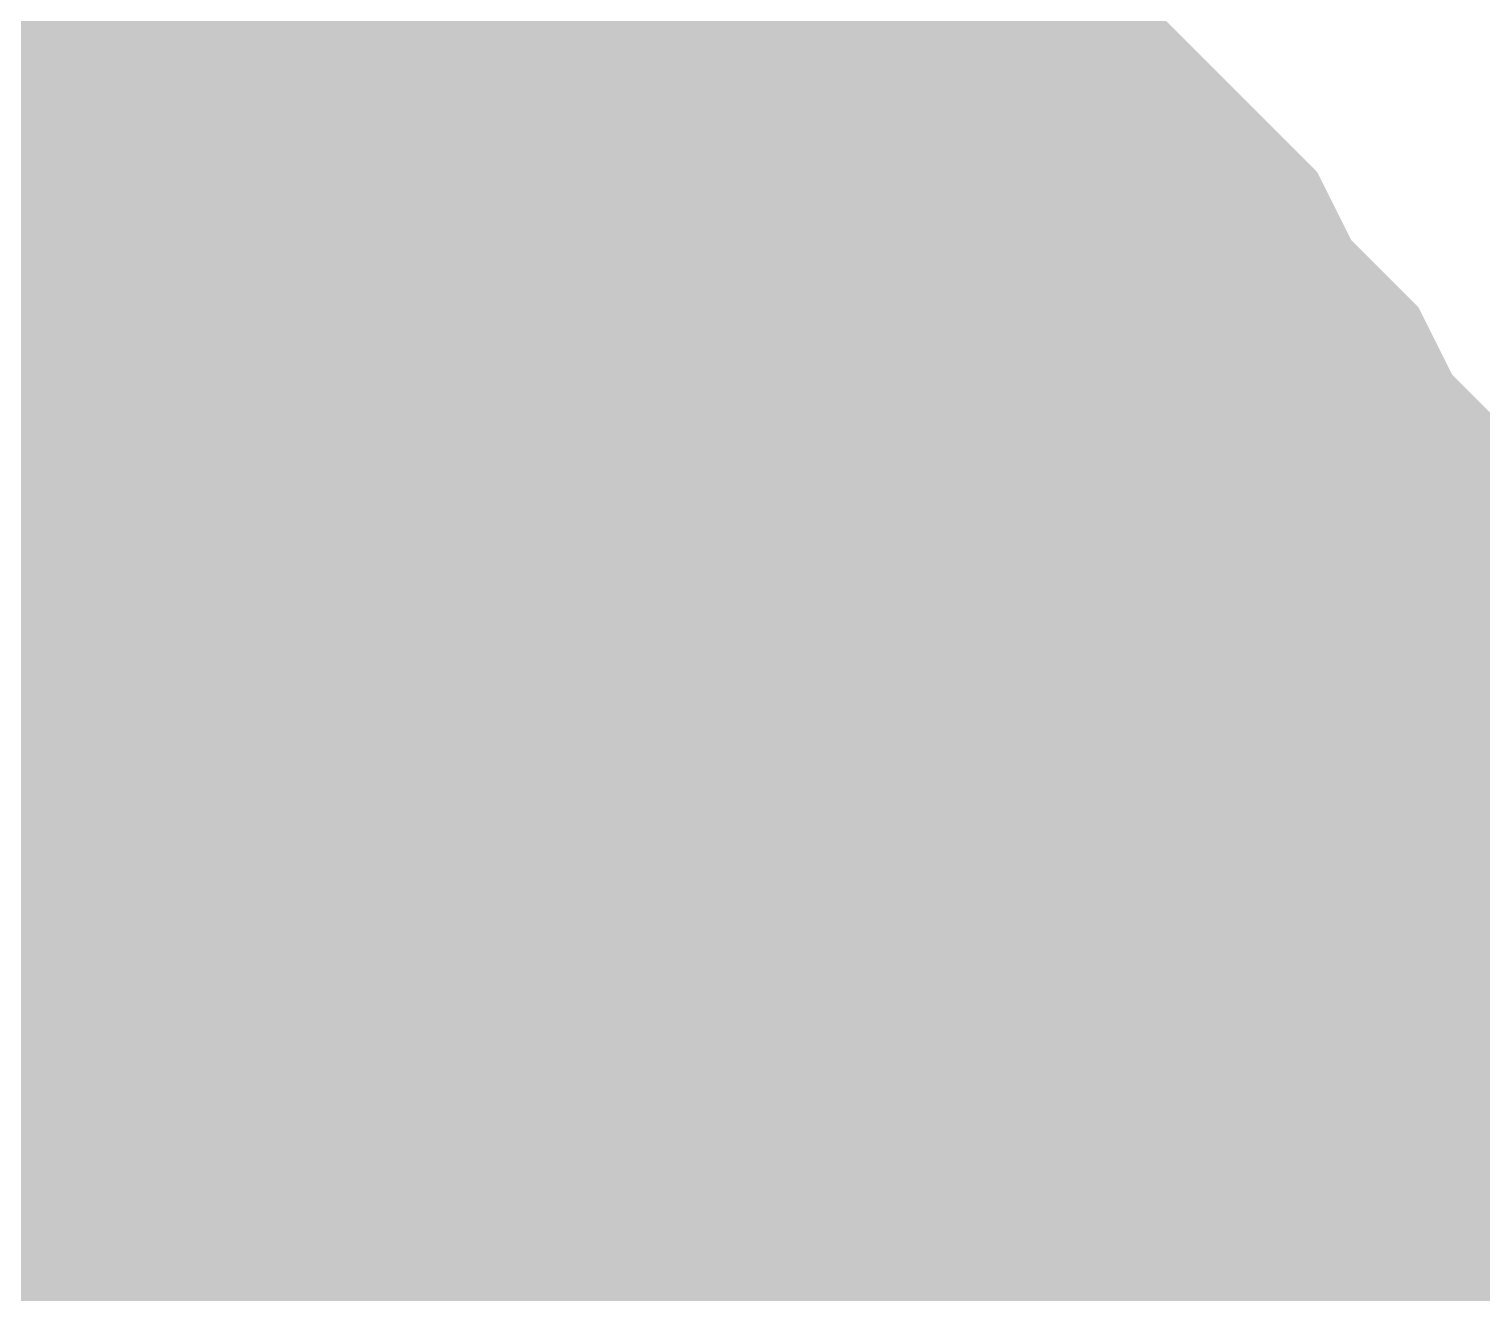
# Model space of a CAD drawing. Header units: inches. Extents: x 0 to 841, y 0 to 594.
# Drawn here: x 534.861 to 535.829, y 129.83 to 130.672 of the extents above; entities that cross this region are included whole.
import ezdxf

# ---------------------------------------------------------------- set-up
doc = ezdxf.new("R2010")
doc.units = ezdxf.units.IN
doc.layers.add('Sheet', color=255, linetype='Continuous')

msp = doc.modelspace()

# ---------------------------------------------------------------- linework, layer by layer
at = {"layer": 'Sheet'}
for points in [[(535.01236, 129.99365, 0.7493, 0.7493, 0), (535.01236, 134.97958, 0.7493, 0.7493, 0)], [(534.6755, 130.68988, 0.29972, 0.29972, 0), (534.72041, 130.68988, 0.29972, 0.29972, 0), (534.74287, 130.71234, 0.29972, 0.29972, 0), (534.78779, 130.71234, 0.29972, 0.29972, 0), (534.81024, 130.7348, 0.29972, 0.29972, 0), (534.85516, 130.7348, 0.29972, 0.29972, 0), (534.90007, 130.75726, 0.29972, 0.29972, 0), (534.92253, 130.75726, 0.29972, 0.29972, 0), (534.96745, 130.75726, 0.29972, 0.29972, 0), (535.01236, 130.75726, 0.29972, 0.29972, 0)], [(534.6755, 130.68988, 0.29972, 0.29972, 0), (534.72041, 130.68988, 0.29972, 0.29972, 0), (534.74287, 130.71234, 0.29972, 0.29972, 0), (534.78779, 130.71234, 0.29972, 0.29972, 0), (534.81024, 130.7348, 0.29972, 0.29972, 0), (534.85516, 130.7348, 0.29972, 0.29972, 0), (534.90007, 130.75726, 0.29972, 0.29972, 0), (534.92253, 130.75726, 0.29972, 0.29972, 0), (534.96745, 130.75726, 0.29972, 0.29972, 0), (535.01236, 130.75726, 0.29972, 0.29972, 0)], [(534.6755, 130.68988, 0.29972, 0.29972, 0), (534.72041, 130.68988, 0.29972, 0.29972, 0), (534.74287, 130.71234, 0.29972, 0.29972, 0), (534.78779, 130.71234, 0.29972, 0.29972, 0), (534.81024, 130.7348, 0.29972, 0.29972, 0), (534.85516, 130.7348, 0.29972, 0.29972, 0), (534.90007, 130.75726, 0.29972, 0.29972, 0), (534.92253, 130.75726, 0.29972, 0.29972, 0), (534.96745, 130.75726, 0.29972, 0.29972, 0), (535.01236, 130.75726, 0.29972, 0.29972, 0)], [(535.01236, 130.75726, 0.29972, 0.29972, 0), (535.01236, 130.75726, 0.29972, 0.29972, 0)], [(535.01236, 130.75726, 0.29972, 0.29972, 0), (535.05728, 130.75726, 0.29972, 0.29972, 0), (535.07974, 130.75726, 0.29972, 0.29972, 0), (535.12465, 130.75726, 0.29972, 0.29972, 0), (535.16957, 130.7348, 0.29972, 0.29972, 0), (535.19203, 130.7348, 0.29972, 0.29972, 0), (535.23694, 130.71234, 0.29972, 0.29972, 0), (535.2594, 130.71234, 0.29972, 0.29972, 0), (535.30431, 130.68988, 0.29972, 0.29972, 0), (535.32677, 130.68988, 0.29972, 0.29972, 0), (535.37169, 130.66742, 0.29972, 0.29972, 0), (535.39415, 130.64496, 0.29972, 0.29972, 0), (535.43906, 130.6225, 0.29972, 0.29972, 0), (535.46152, 130.60005, 0.29972, 0.29972, 0), (535.48398, 130.57759, 0.29972, 0.29972, 0), (535.52889, 130.55513, 0.29972, 0.29972, 0), (535.55135, 130.53267, 0.29972, 0.29972, 0), (535.57381, 130.51021, 0.29972, 0.29972, 0), (535.59627, 130.48775, 0.29972, 0.29972, 0), (535.61872, 130.44283, 0.29972, 0.29972, 0), (535.64118, 130.42037, 0.29972, 0.29972, 0), (535.66364, 130.39791, 0.29972, 0.29972, 0), (535.6861, 130.35299, 0.29972, 0.29972, 0), (535.70856, 130.33054, 0.29972, 0.29972, 0), (535.70856, 130.28562, 0.29972, 0.29972, 0), (535.73101, 130.26316, 0.29972, 0.29972, 0), (535.73101, 130.21824, 0.29972, 0.29972, 0), (535.75347, 130.19578, 0.29972, 0.29972, 0), (535.75347, 130.15086, 0.29972, 0.29972, 0), (535.77593, 130.10594, 0.29972, 0.29972, 0), (535.77593, 130.08348, 0.29972, 0.29972, 0), (535.77593, 130.03857, 0.29972, 0.29972, 0), (535.77593, 129.99365, 0.29972, 0.29972, 0)], [(535.01236, 130.75726, 0.29972, 0.29972, 0), (535.01236, 130.75726, 0.29972, 0.29972, 0)], [(535.01236, 130.75726, 0.29972, 0.29972, 0), (535.05728, 130.75726, 0.29972, 0.29972, 0), (535.07974, 130.75726, 0.29972, 0.29972, 0), (535.12465, 130.75726, 0.29972, 0.29972, 0), (535.16957, 130.7348, 0.29972, 0.29972, 0), (535.19203, 130.7348, 0.29972, 0.29972, 0), (535.23694, 130.71234, 0.29972, 0.29972, 0), (535.2594, 130.71234, 0.29972, 0.29972, 0), (535.30431, 130.68988, 0.29972, 0.29972, 0), (535.32677, 130.68988, 0.29972, 0.29972, 0), (535.37169, 130.66742, 0.29972, 0.29972, 0), (535.39415, 130.64496, 0.29972, 0.29972, 0), (535.43906, 130.6225, 0.29972, 0.29972, 0), (535.46152, 130.60005, 0.29972, 0.29972, 0), (535.48398, 130.57759, 0.29972, 0.29972, 0), (535.52889, 130.55513, 0.29972, 0.29972, 0), (535.55135, 130.53267, 0.29972, 0.29972, 0), (535.57381, 130.51021, 0.29972, 0.29972, 0), (535.59627, 130.48775, 0.29972, 0.29972, 0), (535.61872, 130.44283, 0.29972, 0.29972, 0), (535.64118, 130.42037, 0.29972, 0.29972, 0), (535.66364, 130.39791, 0.29972, 0.29972, 0), (535.6861, 130.35299, 0.29972, 0.29972, 0), (535.70856, 130.33054, 0.29972, 0.29972, 0), (535.70856, 130.28562, 0.29972, 0.29972, 0), (535.73101, 130.26316, 0.29972, 0.29972, 0), (535.73101, 130.21824, 0.29972, 0.29972, 0), (535.75347, 130.19578, 0.29972, 0.29972, 0), (535.75347, 130.15086, 0.29972, 0.29972, 0), (535.77593, 130.10594, 0.29972, 0.29972, 0), (535.77593, 130.08348, 0.29972, 0.29972, 0), (535.77593, 130.03857, 0.29972, 0.29972, 0), (535.77593, 129.99365, 0.29972, 0.29972, 0)], [(535.01236, 130.75726, 0.29972, 0.29972, 0), (535.01236, 130.75726, 0.29972, 0.29972, 0)], [(535.01236, 130.75726, 0.29972, 0.29972, 0), (535.05728, 130.75726, 0.29972, 0.29972, 0), (535.07974, 130.75726, 0.29972, 0.29972, 0), (535.12465, 130.75726, 0.29972, 0.29972, 0), (535.16957, 130.7348, 0.29972, 0.29972, 0), (535.19203, 130.7348, 0.29972, 0.29972, 0), (535.23694, 130.71234, 0.29972, 0.29972, 0), (535.2594, 130.71234, 0.29972, 0.29972, 0), (535.30431, 130.68988, 0.29972, 0.29972, 0), (535.32677, 130.68988, 0.29972, 0.29972, 0), (535.37169, 130.66742, 0.29972, 0.29972, 0), (535.39415, 130.64496, 0.29972, 0.29972, 0), (535.43906, 130.6225, 0.29972, 0.29972, 0), (535.46152, 130.60005, 0.29972, 0.29972, 0), (535.48398, 130.57759, 0.29972, 0.29972, 0), (535.52889, 130.55513, 0.29972, 0.29972, 0), (535.55135, 130.53267, 0.29972, 0.29972, 0), (535.57381, 130.51021, 0.29972, 0.29972, 0), (535.59627, 130.48775, 0.29972, 0.29972, 0), (535.61872, 130.44283, 0.29972, 0.29972, 0), (535.64118, 130.42037, 0.29972, 0.29972, 0), (535.66364, 130.39791, 0.29972, 0.29972, 0), (535.6861, 130.35299, 0.29972, 0.29972, 0), (535.70856, 130.33054, 0.29972, 0.29972, 0), (535.70856, 130.28562, 0.29972, 0.29972, 0), (535.73101, 130.26316, 0.29972, 0.29972, 0), (535.73101, 130.21824, 0.29972, 0.29972, 0), (535.75347, 130.19578, 0.29972, 0.29972, 0), (535.75347, 130.15086, 0.29972, 0.29972, 0), (535.77593, 130.10594, 0.29972, 0.29972, 0), (535.77593, 130.08348, 0.29972, 0.29972, 0), (535.77593, 130.03857, 0.29972, 0.29972, 0), (535.77593, 129.99365, 0.29972, 0.29972, 0)], [(535.19203, 130.7348, 0.09906, 0.09906, 0), (535.23694, 130.71234, 0.09906, 0.09906, 0), (535.2594, 130.71234, 0.09906, 0.09906, 0), (535.30431, 130.68988, 0.09906, 0.09906, 0), (535.32677, 130.68988, 0.09906, 0.09906, 0), (535.37169, 130.66742, 0.09906, 0.09906, 0), (535.39415, 130.64496, 0.09906, 0.09906, 0), (535.43906, 130.6225, 0.09906, 0.09906, 0), (535.46152, 130.60005, 0.09906, 0.09906, 0), (535.48398, 130.57759, 0.09906, 0.09906, 0), (535.52889, 130.55513, 0.09906, 0.09906, 0), (535.55135, 130.53267, 0.09906, 0.09906, 0), (535.57381, 130.51021, 0.09906, 0.09906, 0), (535.59627, 130.48775, 0.09906, 0.09906, 0), (535.61872, 130.44283, 0.09906, 0.09906, 0), (535.64118, 130.42037, 0.09906, 0.09906, 0), (535.66364, 130.39791, 0.09906, 0.09906, 0), (535.6861, 130.35299, 0.09906, 0.09906, 0), (535.70856, 130.33054, 0.09906, 0.09906, 0), (535.70856, 130.28562, 0.09906, 0.09906, 0), (535.73101, 130.26316, 0.09906, 0.09906, 0), (535.73101, 130.21824, 0.09906, 0.09906, 0), (535.75347, 130.19578, 0.09906, 0.09906, 0), (535.75347, 130.15086, 0.09906, 0.09906, 0), (535.77593, 130.10594, 0.09906, 0.09906, 0), (535.77593, 130.08348, 0.09906, 0.09906, 0), (535.77593, 130.03857, 0.09906, 0.09906, 0), (535.77593, 129.99365, 0.09906, 0.09906, 0)], [(535.19203, 130.7348, 0.09906, 0.09906, 0), (535.23694, 130.71234, 0.09906, 0.09906, 0), (535.2594, 130.71234, 0.09906, 0.09906, 0), (535.30431, 130.68988, 0.09906, 0.09906, 0), (535.32677, 130.68988, 0.09906, 0.09906, 0), (535.37169, 130.66742, 0.09906, 0.09906, 0), (535.39415, 130.64496, 0.09906, 0.09906, 0), (535.43906, 130.6225, 0.09906, 0.09906, 0), (535.46152, 130.60005, 0.09906, 0.09906, 0), (535.48398, 130.57759, 0.09906, 0.09906, 0), (535.52889, 130.55513, 0.09906, 0.09906, 0), (535.55135, 130.53267, 0.09906, 0.09906, 0), (535.57381, 130.51021, 0.09906, 0.09906, 0), (535.59627, 130.48775, 0.09906, 0.09906, 0), (535.61872, 130.44283, 0.09906, 0.09906, 0), (535.64118, 130.42037, 0.09906, 0.09906, 0), (535.66364, 130.39791, 0.09906, 0.09906, 0), (535.6861, 130.35299, 0.09906, 0.09906, 0), (535.70856, 130.33054, 0.09906, 0.09906, 0), (535.70856, 130.28562, 0.09906, 0.09906, 0), (535.73101, 130.26316, 0.09906, 0.09906, 0), (535.73101, 130.21824, 0.09906, 0.09906, 0), (535.75347, 130.19578, 0.09906, 0.09906, 0), (535.75347, 130.15086, 0.09906, 0.09906, 0), (535.77593, 130.10594, 0.09906, 0.09906, 0), (535.77593, 130.08348, 0.09906, 0.09906, 0), (535.77593, 130.03857, 0.09906, 0.09906, 0), (535.77593, 129.99365, 0.09906, 0.09906, 0)], [(535.19203, 130.7348, 0.09906, 0.09906, 0), (535.23694, 130.71234, 0.09906, 0.09906, 0), (535.2594, 130.71234, 0.09906, 0.09906, 0), (535.30431, 130.68988, 0.09906, 0.09906, 0), (535.32677, 130.68988, 0.09906, 0.09906, 0), (535.37169, 130.66742, 0.09906, 0.09906, 0), (535.39415, 130.64496, 0.09906, 0.09906, 0), (535.43906, 130.6225, 0.09906, 0.09906, 0), (535.46152, 130.60005, 0.09906, 0.09906, 0), (535.48398, 130.57759, 0.09906, 0.09906, 0), (535.52889, 130.55513, 0.09906, 0.09906, 0), (535.55135, 130.53267, 0.09906, 0.09906, 0), (535.57381, 130.51021, 0.09906, 0.09906, 0), (535.59627, 130.48775, 0.09906, 0.09906, 0), (535.61872, 130.44283, 0.09906, 0.09906, 0), (535.64118, 130.42037, 0.09906, 0.09906, 0), (535.66364, 130.39791, 0.09906, 0.09906, 0), (535.6861, 130.35299, 0.09906, 0.09906, 0), (535.70856, 130.33054, 0.09906, 0.09906, 0), (535.70856, 130.28562, 0.09906, 0.09906, 0), (535.73101, 130.26316, 0.09906, 0.09906, 0), (535.73101, 130.21824, 0.09906, 0.09906, 0), (535.75347, 130.19578, 0.09906, 0.09906, 0), (535.75347, 130.15086, 0.09906, 0.09906, 0), (535.77593, 130.10594, 0.09906, 0.09906, 0), (535.77593, 130.08348, 0.09906, 0.09906, 0), (535.77593, 130.03857, 0.09906, 0.09906, 0), (535.77593, 129.99365, 0.09906, 0.09906, 0)], [(534.69795, 130.39791, 0.29972, 0.29972, 0), (534.72041, 130.39791, 0.29972, 0.29972, 0), (534.74287, 130.42037, 0.29972, 0.29972, 0), (534.76533, 130.42037, 0.29972, 0.29972, 0), (534.78779, 130.44283, 0.29972, 0.29972, 0), (534.81024, 130.44283, 0.29972, 0.29972, 0), (534.8327, 130.46529, 0.29972, 0.29972, 0), (534.85516, 130.46529, 0.29972, 0.29972, 0), (534.87762, 130.46529, 0.29972, 0.29972, 0), (534.90007, 130.48775, 0.29972, 0.29972, 0), (534.92253, 130.48775, 0.29972, 0.29972, 0), (534.96745, 130.48775, 0.29972, 0.29972, 0), (534.98991, 130.48775, 0.29972, 0.29972, 0), (535.01236, 130.48775, 0.29972, 0.29972, 0)], [(534.69795, 130.39791, 0.29972, 0.29972, 0), (534.72041, 130.39791, 0.29972, 0.29972, 0), (534.74287, 130.42037, 0.29972, 0.29972, 0), (534.76533, 130.42037, 0.29972, 0.29972, 0), (534.78779, 130.44283, 0.29972, 0.29972, 0), (534.81024, 130.44283, 0.29972, 0.29972, 0), (534.8327, 130.46529, 0.29972, 0.29972, 0), (534.85516, 130.46529, 0.29972, 0.29972, 0), (534.87762, 130.46529, 0.29972, 0.29972, 0), (534.90007, 130.48775, 0.29972, 0.29972, 0), (534.92253, 130.48775, 0.29972, 0.29972, 0), (534.96745, 130.48775, 0.29972, 0.29972, 0), (534.98991, 130.48775, 0.29972, 0.29972, 0), (535.01236, 130.48775, 0.29972, 0.29972, 0)], [(534.69795, 130.39791, 0.29972, 0.29972, 0), (534.72041, 130.39791, 0.29972, 0.29972, 0), (534.74287, 130.42037, 0.29972, 0.29972, 0), (534.76533, 130.42037, 0.29972, 0.29972, 0), (534.78779, 130.44283, 0.29972, 0.29972, 0), (534.81024, 130.44283, 0.29972, 0.29972, 0), (534.8327, 130.46529, 0.29972, 0.29972, 0), (534.85516, 130.46529, 0.29972, 0.29972, 0), (534.87762, 130.46529, 0.29972, 0.29972, 0), (534.90007, 130.48775, 0.29972, 0.29972, 0), (534.92253, 130.48775, 0.29972, 0.29972, 0), (534.96745, 130.48775, 0.29972, 0.29972, 0), (534.98991, 130.48775, 0.29972, 0.29972, 0), (535.01236, 130.48775, 0.29972, 0.29972, 0)], [(535.01236, 130.48775, 0.29972, 0.29972, 0), (535.01236, 130.48775, 0.29972, 0.29972, 0)], [(535.01236, 130.48775, 0.29972, 0.29972, 0), (535.03482, 130.48775, 0.29972, 0.29972, 0), (535.05728, 130.48775, 0.29972, 0.29972, 0), (535.07974, 130.48775, 0.29972, 0.29972, 0), (535.10219, 130.48775, 0.29972, 0.29972, 0), (535.12465, 130.46529, 0.29972, 0.29972, 0), (535.14711, 130.46529, 0.29972, 0.29972, 0), (535.19203, 130.46529, 0.29972, 0.29972, 0), (535.21448, 130.44283, 0.29972, 0.29972, 0), (535.21448, 130.44283, 0.29972, 0.29972, 0), (535.23694, 130.42037, 0.29972, 0.29972, 0), (535.2594, 130.42037, 0.29972, 0.29972, 0), (535.28186, 130.39791, 0.29972, 0.29972, 0), (535.30431, 130.39791, 0.29972, 0.29972, 0), (535.32677, 130.37545, 0.29972, 0.29972, 0), (535.34923, 130.35299, 0.29972, 0.29972, 0), (535.34923, 130.35299, 0.29972, 0.29972, 0), (535.37169, 130.33054, 0.29972, 0.29972, 0), (535.39415, 130.30808, 0.29972, 0.29972, 0), (535.4166, 130.28562, 0.29972, 0.29972, 0), (535.4166, 130.26316, 0.29972, 0.29972, 0), (535.43906, 130.2407, 0.29972, 0.29972, 0), (535.43906, 130.21824, 0.29972, 0.29972, 0), (535.46152, 130.19578, 0.29972, 0.29972, 0), (535.46152, 130.17332, 0.29972, 0.29972, 0), (535.48398, 130.17332, 0.29972, 0.29972, 0), (535.48398, 130.1284, 0.29972, 0.29972, 0), (535.48398, 130.10594, 0.29972, 0.29972, 0), (535.50644, 130.08348, 0.29972, 0.29972, 0), (535.50644, 130.06103, 0.29972, 0.29972, 0), (535.50644, 130.03857, 0.29972, 0.29972, 0), (535.50644, 130.01611, 0.29972, 0.29972, 0), (535.50644, 129.99365, 0.29972, 0.29972, 0)], [(535.01236, 130.48775, 0.29972, 0.29972, 0), (535.01236, 130.48775, 0.29972, 0.29972, 0)], [(535.01236, 130.48775, 0.29972, 0.29972, 0), (535.03482, 130.48775, 0.29972, 0.29972, 0), (535.05728, 130.48775, 0.29972, 0.29972, 0), (535.07974, 130.48775, 0.29972, 0.29972, 0), (535.10219, 130.48775, 0.29972, 0.29972, 0), (535.12465, 130.46529, 0.29972, 0.29972, 0), (535.14711, 130.46529, 0.29972, 0.29972, 0), (535.19203, 130.46529, 0.29972, 0.29972, 0), (535.21448, 130.44283, 0.29972, 0.29972, 0), (535.21448, 130.44283, 0.29972, 0.29972, 0), (535.23694, 130.42037, 0.29972, 0.29972, 0), (535.2594, 130.42037, 0.29972, 0.29972, 0), (535.28186, 130.39791, 0.29972, 0.29972, 0), (535.30431, 130.39791, 0.29972, 0.29972, 0), (535.32677, 130.37545, 0.29972, 0.29972, 0), (535.34923, 130.35299, 0.29972, 0.29972, 0), (535.34923, 130.35299, 0.29972, 0.29972, 0), (535.37169, 130.33054, 0.29972, 0.29972, 0), (535.39415, 130.30808, 0.29972, 0.29972, 0), (535.4166, 130.28562, 0.29972, 0.29972, 0), (535.4166, 130.26316, 0.29972, 0.29972, 0), (535.43906, 130.2407, 0.29972, 0.29972, 0), (535.43906, 130.21824, 0.29972, 0.29972, 0), (535.46152, 130.19578, 0.29972, 0.29972, 0), (535.46152, 130.17332, 0.29972, 0.29972, 0), (535.48398, 130.17332, 0.29972, 0.29972, 0), (535.48398, 130.1284, 0.29972, 0.29972, 0), (535.48398, 130.10594, 0.29972, 0.29972, 0), (535.50644, 130.08348, 0.29972, 0.29972, 0), (535.50644, 130.06103, 0.29972, 0.29972, 0), (535.50644, 130.03857, 0.29972, 0.29972, 0), (535.50644, 130.01611, 0.29972, 0.29972, 0), (535.50644, 129.99365, 0.29972, 0.29972, 0)], [(535.01236, 130.48775, 0.29972, 0.29972, 0), (535.01236, 130.48775, 0.29972, 0.29972, 0)], [(535.01236, 130.48775, 0.29972, 0.29972, 0), (535.03482, 130.48775, 0.29972, 0.29972, 0), (535.05728, 130.48775, 0.29972, 0.29972, 0), (535.07974, 130.48775, 0.29972, 0.29972, 0), (535.10219, 130.48775, 0.29972, 0.29972, 0), (535.12465, 130.46529, 0.29972, 0.29972, 0), (535.14711, 130.46529, 0.29972, 0.29972, 0), (535.19203, 130.46529, 0.29972, 0.29972, 0), (535.21448, 130.44283, 0.29972, 0.29972, 0), (535.21448, 130.44283, 0.29972, 0.29972, 0), (535.23694, 130.42037, 0.29972, 0.29972, 0), (535.2594, 130.42037, 0.29972, 0.29972, 0), (535.28186, 130.39791, 0.29972, 0.29972, 0), (535.30431, 130.39791, 0.29972, 0.29972, 0), (535.32677, 130.37545, 0.29972, 0.29972, 0), (535.34923, 130.35299, 0.29972, 0.29972, 0), (535.34923, 130.35299, 0.29972, 0.29972, 0), (535.37169, 130.33054, 0.29972, 0.29972, 0), (535.39415, 130.30808, 0.29972, 0.29972, 0), (535.4166, 130.28562, 0.29972, 0.29972, 0), (535.4166, 130.26316, 0.29972, 0.29972, 0), (535.43906, 130.2407, 0.29972, 0.29972, 0), (535.43906, 130.21824, 0.29972, 0.29972, 0), (535.46152, 130.19578, 0.29972, 0.29972, 0), (535.46152, 130.17332, 0.29972, 0.29972, 0), (535.48398, 130.17332, 0.29972, 0.29972, 0), (535.48398, 130.1284, 0.29972, 0.29972, 0), (535.48398, 130.10594, 0.29972, 0.29972, 0), (535.50644, 130.08348, 0.29972, 0.29972, 0), (535.50644, 130.06103, 0.29972, 0.29972, 0), (535.50644, 130.03857, 0.29972, 0.29972, 0), (535.50644, 130.01611, 0.29972, 0.29972, 0), (535.50644, 129.99365, 0.29972, 0.29972, 0)], [(534.81024, 130.44283, 0.09906, 0.09906, 0), (534.8327, 130.46529, 0.09906, 0.09906, 0), (534.85516, 130.46529, 0.09906, 0.09906, 0), (534.87762, 130.46529, 0.09906, 0.09906, 0), (534.90007, 130.48775, 0.09906, 0.09906, 0), (534.92253, 130.48775, 0.09906, 0.09906, 0), (534.96745, 130.48775, 0.09906, 0.09906, 0), (534.98991, 130.48775, 0.09906, 0.09906, 0), (535.01236, 130.48775, 0.09906, 0.09906, 0)], [(534.81024, 130.44283, 0.09906, 0.09906, 0), (534.8327, 130.46529, 0.09906, 0.09906, 0), (534.85516, 130.46529, 0.09906, 0.09906, 0), (534.87762, 130.46529, 0.09906, 0.09906, 0), (534.90007, 130.48775, 0.09906, 0.09906, 0), (534.92253, 130.48775, 0.09906, 0.09906, 0), (534.96745, 130.48775, 0.09906, 0.09906, 0), (534.98991, 130.48775, 0.09906, 0.09906, 0), (535.01236, 130.48775, 0.09906, 0.09906, 0)], [(534.81024, 130.44283, 0.09906, 0.09906, 0), (534.8327, 130.46529, 0.09906, 0.09906, 0), (534.85516, 130.46529, 0.09906, 0.09906, 0), (534.87762, 130.46529, 0.09906, 0.09906, 0), (534.90007, 130.48775, 0.09906, 0.09906, 0), (534.92253, 130.48775, 0.09906, 0.09906, 0), (534.96745, 130.48775, 0.09906, 0.09906, 0), (534.98991, 130.48775, 0.09906, 0.09906, 0), (535.01236, 130.48775, 0.09906, 0.09906, 0)], [(535.01236, 130.48775, 0.09906, 0.09906, 0), (535.01236, 130.48775, 0.09906, 0.09906, 0)], [(535.01236, 130.48775, 0.09906, 0.09906, 0), (535.03482, 130.48775, 0.09906, 0.09906, 0), (535.05728, 130.48775, 0.09906, 0.09906, 0), (535.07974, 130.48775, 0.09906, 0.09906, 0), (535.10219, 130.48775, 0.09906, 0.09906, 0), (535.12465, 130.46529, 0.09906, 0.09906, 0), (535.14711, 130.46529, 0.09906, 0.09906, 0), (535.19203, 130.46529, 0.09906, 0.09906, 0), (535.21448, 130.44283, 0.09906, 0.09906, 0), (535.21448, 130.44283, 0.09906, 0.09906, 0), (535.23694, 130.42037, 0.09906, 0.09906, 0), (535.2594, 130.42037, 0.09906, 0.09906, 0), (535.28186, 130.39791, 0.09906, 0.09906, 0), (535.30431, 130.39791, 0.09906, 0.09906, 0), (535.32677, 130.37545, 0.09906, 0.09906, 0), (535.34923, 130.35299, 0.09906, 0.09906, 0), (535.34923, 130.35299, 0.09906, 0.09906, 0), (535.37169, 130.33054, 0.09906, 0.09906, 0), (535.39415, 130.30808, 0.09906, 0.09906, 0), (535.4166, 130.28562, 0.09906, 0.09906, 0), (535.4166, 130.26316, 0.09906, 0.09906, 0), (535.43906, 130.2407, 0.09906, 0.09906, 0), (535.43906, 130.21824, 0.09906, 0.09906, 0), (535.46152, 130.19578, 0.09906, 0.09906, 0), (535.46152, 130.17332, 0.09906, 0.09906, 0), (535.48398, 130.17332, 0.09906, 0.09906, 0), (535.48398, 130.1284, 0.09906, 0.09906, 0), (535.48398, 130.10594, 0.09906, 0.09906, 0), (535.50644, 130.08348, 0.09906, 0.09906, 0), (535.50644, 130.06103, 0.09906, 0.09906, 0), (535.50644, 130.03857, 0.09906, 0.09906, 0), (535.50644, 130.01611, 0.09906, 0.09906, 0), (535.50644, 129.99365, 0.09906, 0.09906, 0)], [(535.01236, 130.48775, 0.09906, 0.09906, 0), (535.01236, 130.48775, 0.09906, 0.09906, 0)], [(535.01236, 130.48775, 0.09906, 0.09906, 0), (535.03482, 130.48775, 0.09906, 0.09906, 0), (535.05728, 130.48775, 0.09906, 0.09906, 0), (535.07974, 130.48775, 0.09906, 0.09906, 0), (535.10219, 130.48775, 0.09906, 0.09906, 0), (535.12465, 130.46529, 0.09906, 0.09906, 0), (535.14711, 130.46529, 0.09906, 0.09906, 0), (535.19203, 130.46529, 0.09906, 0.09906, 0), (535.21448, 130.44283, 0.09906, 0.09906, 0), (535.21448, 130.44283, 0.09906, 0.09906, 0), (535.23694, 130.42037, 0.09906, 0.09906, 0), (535.2594, 130.42037, 0.09906, 0.09906, 0), (535.28186, 130.39791, 0.09906, 0.09906, 0), (535.30431, 130.39791, 0.09906, 0.09906, 0), (535.32677, 130.37545, 0.09906, 0.09906, 0), (535.34923, 130.35299, 0.09906, 0.09906, 0), (535.34923, 130.35299, 0.09906, 0.09906, 0), (535.37169, 130.33054, 0.09906, 0.09906, 0), (535.39415, 130.30808, 0.09906, 0.09906, 0), (535.4166, 130.28562, 0.09906, 0.09906, 0), (535.4166, 130.26316, 0.09906, 0.09906, 0), (535.43906, 130.2407, 0.09906, 0.09906, 0), (535.43906, 130.21824, 0.09906, 0.09906, 0), (535.46152, 130.19578, 0.09906, 0.09906, 0), (535.46152, 130.17332, 0.09906, 0.09906, 0), (535.48398, 130.17332, 0.09906, 0.09906, 0), (535.48398, 130.1284, 0.09906, 0.09906, 0), (535.48398, 130.10594, 0.09906, 0.09906, 0), (535.50644, 130.08348, 0.09906, 0.09906, 0), (535.50644, 130.06103, 0.09906, 0.09906, 0), (535.50644, 130.03857, 0.09906, 0.09906, 0), (535.50644, 130.01611, 0.09906, 0.09906, 0), (535.50644, 129.99365, 0.09906, 0.09906, 0)], [(535.01236, 130.48775, 0.09906, 0.09906, 0), (535.01236, 130.48775, 0.09906, 0.09906, 0)], [(535.01236, 130.48775, 0.09906, 0.09906, 0), (535.03482, 130.48775, 0.09906, 0.09906, 0), (535.05728, 130.48775, 0.09906, 0.09906, 0), (535.07974, 130.48775, 0.09906, 0.09906, 0), (535.10219, 130.48775, 0.09906, 0.09906, 0), (535.12465, 130.46529, 0.09906, 0.09906, 0), (535.14711, 130.46529, 0.09906, 0.09906, 0), (535.19203, 130.46529, 0.09906, 0.09906, 0), (535.21448, 130.44283, 0.09906, 0.09906, 0), (535.21448, 130.44283, 0.09906, 0.09906, 0), (535.23694, 130.42037, 0.09906, 0.09906, 0), (535.2594, 130.42037, 0.09906, 0.09906, 0), (535.28186, 130.39791, 0.09906, 0.09906, 0), (535.30431, 130.39791, 0.09906, 0.09906, 0), (535.32677, 130.37545, 0.09906, 0.09906, 0), (535.34923, 130.35299, 0.09906, 0.09906, 0), (535.34923, 130.35299, 0.09906, 0.09906, 0), (535.37169, 130.33054, 0.09906, 0.09906, 0), (535.39415, 130.30808, 0.09906, 0.09906, 0), (535.4166, 130.28562, 0.09906, 0.09906, 0), (535.4166, 130.26316, 0.09906, 0.09906, 0), (535.43906, 130.2407, 0.09906, 0.09906, 0), (535.43906, 130.21824, 0.09906, 0.09906, 0), (535.46152, 130.19578, 0.09906, 0.09906, 0), (535.46152, 130.17332, 0.09906, 0.09906, 0), (535.48398, 130.17332, 0.09906, 0.09906, 0), (535.48398, 130.1284, 0.09906, 0.09906, 0), (535.48398, 130.10594, 0.09906, 0.09906, 0), (535.50644, 130.08348, 0.09906, 0.09906, 0), (535.50644, 130.06103, 0.09906, 0.09906, 0), (535.50644, 130.03857, 0.09906, 0.09906, 0), (535.50644, 130.01611, 0.09906, 0.09906, 0), (535.50644, 129.99365, 0.09906, 0.09906, 0)], [(520.01055, 129.99365, 0.7493, 0.7493, 0), (520.01055, 129.99365, 0.7493, 0.7493, 0), (535.01236, 129.99365, 0.7493, 0.7493, 0)], [(535.01236, 127.47822, 0.7493, 0.7493, 0), (535.01236, 129.99365, 0.7493, 0.7493, 0), (554.99981, 129.99365, 0.7493, 0.7493, 0), (554.99981, 129.99365, 0.7493, 0.7493, 0)], [(535.50644, 129.99365, 0.29972, 0.29972, 0), (535.50644, 129.97119, 0.29972, 0.29972, 0), (535.50644, 129.94873, 0.29972, 0.29972, 0), (535.50644, 129.90381, 0.29972, 0.29972, 0), (535.50644, 129.88135, 0.29972, 0.29972, 0), (535.48398, 129.85889, 0.29972, 0.29972, 0), (535.48398, 129.83643, 0.29972, 0.29972, 0), (535.48398, 129.81397, 0.29972, 0.29972, 0), (535.46152, 129.79152, 0.29972, 0.29972, 0), (535.46152, 129.76906, 0.29972, 0.29972, 0), (535.43906, 129.7466, 0.29972, 0.29972, 0), (535.43906, 129.72414, 0.29972, 0.29972, 0), (535.4166, 129.70168, 0.29972, 0.29972, 0), (535.4166, 129.67922, 0.29972, 0.29972, 0)], [(535.50644, 129.99365, 0.29972, 0.29972, 0), (535.50644, 129.97119, 0.29972, 0.29972, 0), (535.50644, 129.94873, 0.29972, 0.29972, 0), (535.50644, 129.90381, 0.29972, 0.29972, 0), (535.50644, 129.88135, 0.29972, 0.29972, 0), (535.48398, 129.85889, 0.29972, 0.29972, 0), (535.48398, 129.83643, 0.29972, 0.29972, 0), (535.48398, 129.81397, 0.29972, 0.29972, 0), (535.46152, 129.79152, 0.29972, 0.29972, 0), (535.46152, 129.76906, 0.29972, 0.29972, 0), (535.43906, 129.7466, 0.29972, 0.29972, 0), (535.43906, 129.72414, 0.29972, 0.29972, 0), (535.4166, 129.70168, 0.29972, 0.29972, 0), (535.4166, 129.67922, 0.29972, 0.29972, 0)], [(535.50644, 129.99365, 0.29972, 0.29972, 0), (535.50644, 129.97119, 0.29972, 0.29972, 0), (535.50644, 129.94873, 0.29972, 0.29972, 0), (535.50644, 129.90381, 0.29972, 0.29972, 0), (535.50644, 129.88135, 0.29972, 0.29972, 0), (535.48398, 129.85889, 0.29972, 0.29972, 0), (535.48398, 129.83643, 0.29972, 0.29972, 0), (535.48398, 129.81397, 0.29972, 0.29972, 0), (535.46152, 129.79152, 0.29972, 0.29972, 0), (535.46152, 129.76906, 0.29972, 0.29972, 0), (535.43906, 129.7466, 0.29972, 0.29972, 0), (535.43906, 129.72414, 0.29972, 0.29972, 0), (535.4166, 129.70168, 0.29972, 0.29972, 0), (535.4166, 129.67922, 0.29972, 0.29972, 0)], [(535.50644, 129.99365, 0.29972, 0.29972, 0), (535.50644, 129.99365, 0.29972, 0.29972, 0), (535.50644, 129.99365, 0.29972, 0.29972, 0), (535.50644, 129.99365, 0.29972, 0.29972, 0), (535.50644, 129.99365, 0.29972, 0.29972, 0), (535.50644, 129.99365, 0.29972, 0.29972, 0), (535.50644, 129.99365, 0.29972, 0.29972, 0), (535.50644, 129.99365, 0.29972, 0.29972, 0), (535.50644, 129.99365, 0.29972, 0.29972, 0), (535.50644, 129.99365, 0.29972, 0.29972, 0), (535.50644, 129.99365, 0.29972, 0.29972, 0), (535.50644, 129.99365, 0.29972, 0.29972, 0), (535.50644, 129.99365, 0.29972, 0.29972, 0), (535.50644, 129.99365, 0.29972, 0.29972, 0), (535.50644, 129.99365, 0.29972, 0.29972, 0), (535.50644, 129.99365, 0.29972, 0.29972, 0), (535.50644, 129.99365, 0.29972, 0.29972, 0), (535.50644, 129.99365, 0.29972, 0.29972, 0), (535.50644, 129.99365, 0.29972, 0.29972, 0), (535.50644, 129.99365, 0.29972, 0.29972, 0), (535.50644, 129.99365, 0.29972, 0.29972, 0), (535.50644, 129.99365, 0.29972, 0.29972, 0), (535.50644, 129.99365, 0.29972, 0.29972, 0), (535.50644, 129.99365, 0.29972, 0.29972, 0), (535.50644, 129.99365, 0.29972, 0.29972, 0), (535.50644, 129.99365, 0.29972, 0.29972, 0), (535.50644, 129.99365, 0.29972, 0.29972, 0), (535.50644, 129.99365, 0.29972, 0.29972, 0), (535.50644, 129.99365, 0.29972, 0.29972, 0), (535.50644, 129.99365, 0.29972, 0.29972, 0), (535.50644, 129.99365, 0.29972, 0.29972, 0), (535.50644, 129.99365, 0.29972, 0.29972, 0), (535.50644, 129.99365, 0.29972, 0.29972, 0)], [(535.50644, 129.99365, 0.29972, 0.29972, 0), (535.50644, 129.99365, 0.29972, 0.29972, 0)], [(535.50644, 129.99365, 0.29972, 0.29972, 0), (535.50644, 129.99365, 0.29972, 0.29972, 0), (535.50644, 129.99365, 0.29972, 0.29972, 0), (535.50644, 129.99365, 0.29972, 0.29972, 0), (535.50644, 129.99365, 0.29972, 0.29972, 0), (535.50644, 129.99365, 0.29972, 0.29972, 0), (535.50644, 129.99365, 0.29972, 0.29972, 0), (535.50644, 129.99365, 0.29972, 0.29972, 0), (535.50644, 129.99365, 0.29972, 0.29972, 0), (535.50644, 129.99365, 0.29972, 0.29972, 0), (535.50644, 129.99365, 0.29972, 0.29972, 0), (535.50644, 129.99365, 0.29972, 0.29972, 0), (535.50644, 129.99365, 0.29972, 0.29972, 0), (535.50644, 129.99365, 0.29972, 0.29972, 0), (535.50644, 129.99365, 0.29972, 0.29972, 0), (535.50644, 129.99365, 0.29972, 0.29972, 0), (535.50644, 129.99365, 0.29972, 0.29972, 0), (535.50644, 129.99365, 0.29972, 0.29972, 0), (535.50644, 129.99365, 0.29972, 0.29972, 0), (535.50644, 129.99365, 0.29972, 0.29972, 0), (535.50644, 129.99365, 0.29972, 0.29972, 0), (535.50644, 129.99365, 0.29972, 0.29972, 0), (535.50644, 129.99365, 0.29972, 0.29972, 0), (535.50644, 129.99365, 0.29972, 0.29972, 0), (535.50644, 129.99365, 0.29972, 0.29972, 0), (535.50644, 129.99365, 0.29972, 0.29972, 0), (535.50644, 129.99365, 0.29972, 0.29972, 0), (535.50644, 129.99365, 0.29972, 0.29972, 0), (535.50644, 129.99365, 0.29972, 0.29972, 0), (535.50644, 129.99365, 0.29972, 0.29972, 0), (535.50644, 129.99365, 0.29972, 0.29972, 0), (535.50644, 129.99365, 0.29972, 0.29972, 0), (535.50644, 129.99365, 0.29972, 0.29972, 0)], [(535.50644, 129.99365, 0.29972, 0.29972, 0), (535.50644, 129.99365, 0.29972, 0.29972, 0)], [(535.50644, 129.99365, 0.29972, 0.29972, 0), (535.50644, 129.99365, 0.29972, 0.29972, 0), (535.50644, 129.99365, 0.29972, 0.29972, 0), (535.50644, 129.99365, 0.29972, 0.29972, 0), (535.50644, 129.99365, 0.29972, 0.29972, 0), (535.50644, 129.99365, 0.29972, 0.29972, 0), (535.50644, 129.99365, 0.29972, 0.29972, 0), (535.50644, 129.99365, 0.29972, 0.29972, 0), (535.50644, 129.99365, 0.29972, 0.29972, 0), (535.50644, 129.99365, 0.29972, 0.29972, 0), (535.50644, 129.99365, 0.29972, 0.29972, 0), (535.50644, 129.99365, 0.29972, 0.29972, 0), (535.50644, 129.99365, 0.29972, 0.29972, 0), (535.50644, 129.99365, 0.29972, 0.29972, 0), (535.50644, 129.99365, 0.29972, 0.29972, 0), (535.50644, 129.99365, 0.29972, 0.29972, 0), (535.50644, 129.99365, 0.29972, 0.29972, 0), (535.50644, 129.99365, 0.29972, 0.29972, 0), (535.50644, 129.99365, 0.29972, 0.29972, 0), (535.50644, 129.99365, 0.29972, 0.29972, 0), (535.50644, 129.99365, 0.29972, 0.29972, 0), (535.50644, 129.99365, 0.29972, 0.29972, 0), (535.50644, 129.99365, 0.29972, 0.29972, 0), (535.50644, 129.99365, 0.29972, 0.29972, 0), (535.50644, 129.99365, 0.29972, 0.29972, 0), (535.50644, 129.99365, 0.29972, 0.29972, 0), (535.50644, 129.99365, 0.29972, 0.29972, 0), (535.50644, 129.99365, 0.29972, 0.29972, 0), (535.50644, 129.99365, 0.29972, 0.29972, 0), (535.50644, 129.99365, 0.29972, 0.29972, 0), (535.50644, 129.99365, 0.29972, 0.29972, 0), (535.50644, 129.99365, 0.29972, 0.29972, 0), (535.50644, 129.99365, 0.29972, 0.29972, 0)], [(535.50644, 129.99365, 0.29972, 0.29972, 0), (535.50644, 129.99365, 0.29972, 0.29972, 0)], [(535.77593, 129.99365, 0.29972, 0.29972, 0), (535.77593, 129.94873, 0.29972, 0.29972, 0), (535.77593, 129.90381, 0.29972, 0.29972, 0), (535.77593, 129.88135, 0.29972, 0.29972, 0), (535.75347, 129.83643, 0.29972, 0.29972, 0), (535.75347, 129.79152, 0.29972, 0.29972, 0), (535.73101, 129.76906, 0.29972, 0.29972, 0), (535.73101, 129.72414, 0.29972, 0.29972, 0), (535.70856, 129.70168, 0.29972, 0.29972, 0), (535.70856, 129.65676, 0.29972, 0.29972, 0)], [(535.77593, 129.99365, 0.29972, 0.29972, 0), (535.77593, 129.94873, 0.29972, 0.29972, 0), (535.77593, 129.90381, 0.29972, 0.29972, 0), (535.77593, 129.88135, 0.29972, 0.29972, 0), (535.75347, 129.83643, 0.29972, 0.29972, 0), (535.75347, 129.79152, 0.29972, 0.29972, 0), (535.73101, 129.76906, 0.29972, 0.29972, 0), (535.73101, 129.72414, 0.29972, 0.29972, 0), (535.70856, 129.70168, 0.29972, 0.29972, 0), (535.70856, 129.65676, 0.29972, 0.29972, 0)], [(535.77593, 129.99365, 0.29972, 0.29972, 0), (535.77593, 129.94873, 0.29972, 0.29972, 0), (535.77593, 129.90381, 0.29972, 0.29972, 0), (535.77593, 129.88135, 0.29972, 0.29972, 0), (535.75347, 129.83643, 0.29972, 0.29972, 0), (535.75347, 129.79152, 0.29972, 0.29972, 0), (535.73101, 129.76906, 0.29972, 0.29972, 0), (535.73101, 129.72414, 0.29972, 0.29972, 0), (535.70856, 129.70168, 0.29972, 0.29972, 0), (535.70856, 129.65676, 0.29972, 0.29972, 0)], [(535.77593, 129.99365, 0.29972, 0.29972, 0), (535.77593, 129.99365, 0.29972, 0.29972, 0), (535.77593, 129.99365, 0.29972, 0.29972, 0), (535.77593, 129.99365, 0.29972, 0.29972, 0), (535.77593, 129.99365, 0.29972, 0.29972, 0), (535.77593, 129.99365, 0.29972, 0.29972, 0), (535.77593, 129.99365, 0.29972, 0.29972, 0), (535.77593, 129.99365, 0.29972, 0.29972, 0), (535.77593, 129.99365, 0.29972, 0.29972, 0), (535.77593, 129.99365, 0.29972, 0.29972, 0), (535.77593, 129.99365, 0.29972, 0.29972, 0), (535.77593, 129.99365, 0.29972, 0.29972, 0), (535.77593, 129.99365, 0.29972, 0.29972, 0), (535.77593, 129.99365, 0.29972, 0.29972, 0), (535.77593, 129.99365, 0.29972, 0.29972, 0), (535.77593, 129.99365, 0.29972, 0.29972, 0), (535.77593, 129.99365, 0.29972, 0.29972, 0), (535.77593, 129.99365, 0.29972, 0.29972, 0), (535.77593, 129.99365, 0.29972, 0.29972, 0), (535.77593, 129.99365, 0.29972, 0.29972, 0), (535.77593, 129.99365, 0.29972, 0.29972, 0), (535.77593, 129.99365, 0.29972, 0.29972, 0), (535.77593, 129.99365, 0.29972, 0.29972, 0), (535.77593, 129.99365, 0.29972, 0.29972, 0), (535.77593, 129.99365, 0.29972, 0.29972, 0), (535.77593, 129.99365, 0.29972, 0.29972, 0), (535.77593, 129.99365, 0.29972, 0.29972, 0), (535.77593, 129.99365, 0.29972, 0.29972, 0), (535.77593, 129.99365, 0.29972, 0.29972, 0), (535.77593, 129.99365, 0.29972, 0.29972, 0), (535.77593, 129.99365, 0.29972, 0.29972, 0), (535.77593, 129.99365, 0.29972, 0.29972, 0), (535.77593, 129.99365, 0.29972, 0.29972, 0)], [(535.77593, 129.99365, 0.29972, 0.29972, 0), (535.77593, 129.99365, 0.29972, 0.29972, 0)], [(535.77593, 129.99365, 0.29972, 0.29972, 0), (535.77593, 129.99365, 0.29972, 0.29972, 0), (535.77593, 129.99365, 0.29972, 0.29972, 0), (535.77593, 129.99365, 0.29972, 0.29972, 0), (535.77593, 129.99365, 0.29972, 0.29972, 0), (535.77593, 129.99365, 0.29972, 0.29972, 0), (535.77593, 129.99365, 0.29972, 0.29972, 0), (535.77593, 129.99365, 0.29972, 0.29972, 0), (535.77593, 129.99365, 0.29972, 0.29972, 0), (535.77593, 129.99365, 0.29972, 0.29972, 0), (535.77593, 129.99365, 0.29972, 0.29972, 0), (535.77593, 129.99365, 0.29972, 0.29972, 0), (535.77593, 129.99365, 0.29972, 0.29972, 0), (535.77593, 129.99365, 0.29972, 0.29972, 0), (535.77593, 129.99365, 0.29972, 0.29972, 0), (535.77593, 129.99365, 0.29972, 0.29972, 0), (535.77593, 129.99365, 0.29972, 0.29972, 0), (535.77593, 129.99365, 0.29972, 0.29972, 0), (535.77593, 129.99365, 0.29972, 0.29972, 0), (535.77593, 129.99365, 0.29972, 0.29972, 0), (535.77593, 129.99365, 0.29972, 0.29972, 0), (535.77593, 129.99365, 0.29972, 0.29972, 0), (535.77593, 129.99365, 0.29972, 0.29972, 0), (535.77593, 129.99365, 0.29972, 0.29972, 0), (535.77593, 129.99365, 0.29972, 0.29972, 0), (535.77593, 129.99365, 0.29972, 0.29972, 0), (535.77593, 129.99365, 0.29972, 0.29972, 0), (535.77593, 129.99365, 0.29972, 0.29972, 0), (535.77593, 129.99365, 0.29972, 0.29972, 0), (535.77593, 129.99365, 0.29972, 0.29972, 0), (535.77593, 129.99365, 0.29972, 0.29972, 0), (535.77593, 129.99365, 0.29972, 0.29972, 0), (535.77593, 129.99365, 0.29972, 0.29972, 0)], [(535.77593, 129.99365, 0.29972, 0.29972, 0), (535.77593, 129.99365, 0.29972, 0.29972, 0)], [(535.77593, 129.99365, 0.29972, 0.29972, 0), (535.77593, 129.99365, 0.29972, 0.29972, 0), (535.77593, 129.99365, 0.29972, 0.29972, 0), (535.77593, 129.99365, 0.29972, 0.29972, 0), (535.77593, 129.99365, 0.29972, 0.29972, 0), (535.77593, 129.99365, 0.29972, 0.29972, 0), (535.77593, 129.99365, 0.29972, 0.29972, 0), (535.77593, 129.99365, 0.29972, 0.29972, 0), (535.77593, 129.99365, 0.29972, 0.29972, 0), (535.77593, 129.99365, 0.29972, 0.29972, 0), (535.77593, 129.99365, 0.29972, 0.29972, 0), (535.77593, 129.99365, 0.29972, 0.29972, 0), (535.77593, 129.99365, 0.29972, 0.29972, 0), (535.77593, 129.99365, 0.29972, 0.29972, 0), (535.77593, 129.99365, 0.29972, 0.29972, 0), (535.77593, 129.99365, 0.29972, 0.29972, 0), (535.77593, 129.99365, 0.29972, 0.29972, 0), (535.77593, 129.99365, 0.29972, 0.29972, 0), (535.77593, 129.99365, 0.29972, 0.29972, 0), (535.77593, 129.99365, 0.29972, 0.29972, 0), (535.77593, 129.99365, 0.29972, 0.29972, 0), (535.77593, 129.99365, 0.29972, 0.29972, 0), (535.77593, 129.99365, 0.29972, 0.29972, 0), (535.77593, 129.99365, 0.29972, 0.29972, 0), (535.77593, 129.99365, 0.29972, 0.29972, 0), (535.77593, 129.99365, 0.29972, 0.29972, 0), (535.77593, 129.99365, 0.29972, 0.29972, 0), (535.77593, 129.99365, 0.29972, 0.29972, 0), (535.77593, 129.99365, 0.29972, 0.29972, 0), (535.77593, 129.99365, 0.29972, 0.29972, 0), (535.77593, 129.99365, 0.29972, 0.29972, 0), (535.77593, 129.99365, 0.29972, 0.29972, 0), (535.77593, 129.99365, 0.29972, 0.29972, 0)], [(535.77593, 129.99365, 0.29972, 0.29972, 0), (535.77593, 129.99365, 0.29972, 0.29972, 0)], [(535.50644, 129.99365, 0.09906, 0.09906, 0), (535.50644, 129.97119, 0.09906, 0.09906, 0), (535.50644, 129.94873, 0.09906, 0.09906, 0), (535.50644, 129.90381, 0.09906, 0.09906, 0), (535.50644, 129.88135, 0.09906, 0.09906, 0), (535.48398, 129.85889, 0.09906, 0.09906, 0), (535.48398, 129.83643, 0.09906, 0.09906, 0), (535.48398, 129.81397, 0.09906, 0.09906, 0), (535.46152, 129.79152, 0.09906, 0.09906, 0), (535.46152, 129.76906, 0.09906, 0.09906, 0)], [(535.50644, 129.99365, 0.09906, 0.09906, 0), (535.50644, 129.97119, 0.09906, 0.09906, 0), (535.50644, 129.94873, 0.09906, 0.09906, 0), (535.50644, 129.90381, 0.09906, 0.09906, 0), (535.50644, 129.88135, 0.09906, 0.09906, 0), (535.48398, 129.85889, 0.09906, 0.09906, 0), (535.48398, 129.83643, 0.09906, 0.09906, 0), (535.48398, 129.81397, 0.09906, 0.09906, 0), (535.46152, 129.79152, 0.09906, 0.09906, 0), (535.46152, 129.76906, 0.09906, 0.09906, 0)], [(535.50644, 129.99365, 0.09906, 0.09906, 0), (535.50644, 129.97119, 0.09906, 0.09906, 0), (535.50644, 129.94873, 0.09906, 0.09906, 0), (535.50644, 129.90381, 0.09906, 0.09906, 0), (535.50644, 129.88135, 0.09906, 0.09906, 0), (535.48398, 129.85889, 0.09906, 0.09906, 0), (535.48398, 129.83643, 0.09906, 0.09906, 0), (535.48398, 129.81397, 0.09906, 0.09906, 0), (535.46152, 129.79152, 0.09906, 0.09906, 0), (535.46152, 129.76906, 0.09906, 0.09906, 0)], [(535.50644, 129.99365, 0.09906, 0.09906, 0), (535.50644, 129.99365, 0.09906, 0.09906, 0), (535.50644, 129.99365, 0.09906, 0.09906, 0), (535.50644, 129.99365, 0.09906, 0.09906, 0), (535.50644, 129.99365, 0.09906, 0.09906, 0), (535.50644, 129.99365, 0.09906, 0.09906, 0), (535.50644, 129.99365, 0.09906, 0.09906, 0), (535.50644, 129.99365, 0.09906, 0.09906, 0), (535.50644, 129.99365, 0.09906, 0.09906, 0), (535.50644, 129.99365, 0.09906, 0.09906, 0), (535.50644, 129.99365, 0.09906, 0.09906, 0), (535.50644, 129.99365, 0.09906, 0.09906, 0), (535.50644, 129.99365, 0.09906, 0.09906, 0), (535.50644, 129.99365, 0.09906, 0.09906, 0), (535.50644, 129.99365, 0.09906, 0.09906, 0), (535.50644, 129.99365, 0.09906, 0.09906, 0), (535.50644, 129.99365, 0.09906, 0.09906, 0), (535.50644, 129.99365, 0.09906, 0.09906, 0), (535.50644, 129.99365, 0.09906, 0.09906, 0), (535.50644, 129.99365, 0.09906, 0.09906, 0), (535.50644, 129.99365, 0.09906, 0.09906, 0), (535.50644, 129.99365, 0.09906, 0.09906, 0), (535.50644, 129.99365, 0.09906, 0.09906, 0), (535.50644, 129.99365, 0.09906, 0.09906, 0), (535.50644, 129.99365, 0.09906, 0.09906, 0), (535.50644, 129.99365, 0.09906, 0.09906, 0), (535.50644, 129.99365, 0.09906, 0.09906, 0), (535.50644, 129.99365, 0.09906, 0.09906, 0), (535.50644, 129.99365, 0.09906, 0.09906, 0), (535.50644, 129.99365, 0.09906, 0.09906, 0), (535.50644, 129.99365, 0.09906, 0.09906, 0), (535.50644, 129.99365, 0.09906, 0.09906, 0), (535.50644, 129.99365, 0.09906, 0.09906, 0)], [(535.50644, 129.99365, 0.09906, 0.09906, 0), (535.50644, 129.99365, 0.09906, 0.09906, 0)], [(535.50644, 129.99365, 0.09906, 0.09906, 0), (535.50644, 129.99365, 0.09906, 0.09906, 0), (535.50644, 129.99365, 0.09906, 0.09906, 0), (535.50644, 129.99365, 0.09906, 0.09906, 0), (535.50644, 129.99365, 0.09906, 0.09906, 0), (535.50644, 129.99365, 0.09906, 0.09906, 0), (535.50644, 129.99365, 0.09906, 0.09906, 0), (535.50644, 129.99365, 0.09906, 0.09906, 0), (535.50644, 129.99365, 0.09906, 0.09906, 0), (535.50644, 129.99365, 0.09906, 0.09906, 0), (535.50644, 129.99365, 0.09906, 0.09906, 0), (535.50644, 129.99365, 0.09906, 0.09906, 0), (535.50644, 129.99365, 0.09906, 0.09906, 0), (535.50644, 129.99365, 0.09906, 0.09906, 0), (535.50644, 129.99365, 0.09906, 0.09906, 0), (535.50644, 129.99365, 0.09906, 0.09906, 0), (535.50644, 129.99365, 0.09906, 0.09906, 0), (535.50644, 129.99365, 0.09906, 0.09906, 0), (535.50644, 129.99365, 0.09906, 0.09906, 0), (535.50644, 129.99365, 0.09906, 0.09906, 0), (535.50644, 129.99365, 0.09906, 0.09906, 0), (535.50644, 129.99365, 0.09906, 0.09906, 0), (535.50644, 129.99365, 0.09906, 0.09906, 0), (535.50644, 129.99365, 0.09906, 0.09906, 0), (535.50644, 129.99365, 0.09906, 0.09906, 0), (535.50644, 129.99365, 0.09906, 0.09906, 0), (535.50644, 129.99365, 0.09906, 0.09906, 0), (535.50644, 129.99365, 0.09906, 0.09906, 0), (535.50644, 129.99365, 0.09906, 0.09906, 0), (535.50644, 129.99365, 0.09906, 0.09906, 0), (535.50644, 129.99365, 0.09906, 0.09906, 0), (535.50644, 129.99365, 0.09906, 0.09906, 0), (535.50644, 129.99365, 0.09906, 0.09906, 0)], [(535.50644, 129.99365, 0.09906, 0.09906, 0), (535.50644, 129.99365, 0.09906, 0.09906, 0)], [(535.50644, 129.99365, 0.09906, 0.09906, 0), (535.50644, 129.99365, 0.09906, 0.09906, 0), (535.50644, 129.99365, 0.09906, 0.09906, 0), (535.50644, 129.99365, 0.09906, 0.09906, 0), (535.50644, 129.99365, 0.09906, 0.09906, 0), (535.50644, 129.99365, 0.09906, 0.09906, 0), (535.50644, 129.99365, 0.09906, 0.09906, 0), (535.50644, 129.99365, 0.09906, 0.09906, 0), (535.50644, 129.99365, 0.09906, 0.09906, 0), (535.50644, 129.99365, 0.09906, 0.09906, 0), (535.50644, 129.99365, 0.09906, 0.09906, 0), (535.50644, 129.99365, 0.09906, 0.09906, 0), (535.50644, 129.99365, 0.09906, 0.09906, 0), (535.50644, 129.99365, 0.09906, 0.09906, 0), (535.50644, 129.99365, 0.09906, 0.09906, 0), (535.50644, 129.99365, 0.09906, 0.09906, 0), (535.50644, 129.99365, 0.09906, 0.09906, 0), (535.50644, 129.99365, 0.09906, 0.09906, 0), (535.50644, 129.99365, 0.09906, 0.09906, 0), (535.50644, 129.99365, 0.09906, 0.09906, 0), (535.50644, 129.99365, 0.09906, 0.09906, 0), (535.50644, 129.99365, 0.09906, 0.09906, 0), (535.50644, 129.99365, 0.09906, 0.09906, 0), (535.50644, 129.99365, 0.09906, 0.09906, 0), (535.50644, 129.99365, 0.09906, 0.09906, 0), (535.50644, 129.99365, 0.09906, 0.09906, 0), (535.50644, 129.99365, 0.09906, 0.09906, 0), (535.50644, 129.99365, 0.09906, 0.09906, 0), (535.50644, 129.99365, 0.09906, 0.09906, 0), (535.50644, 129.99365, 0.09906, 0.09906, 0), (535.50644, 129.99365, 0.09906, 0.09906, 0), (535.50644, 129.99365, 0.09906, 0.09906, 0), (535.50644, 129.99365, 0.09906, 0.09906, 0)], [(535.50644, 129.99365, 0.09906, 0.09906, 0), (535.50644, 129.99365, 0.09906, 0.09906, 0)], [(535.77593, 129.99365, 0.09906, 0.09906, 0), (535.77593, 129.94873, 0.09906, 0.09906, 0), (535.77593, 129.90381, 0.09906, 0.09906, 0), (535.77593, 129.88135, 0.09906, 0.09906, 0), (535.75347, 129.83643, 0.09906, 0.09906, 0), (535.75347, 129.79152, 0.09906, 0.09906, 0), (535.73101, 129.76906, 0.09906, 0.09906, 0)], [(535.77593, 129.99365, 0.09906, 0.09906, 0), (535.77593, 129.94873, 0.09906, 0.09906, 0), (535.77593, 129.90381, 0.09906, 0.09906, 0), (535.77593, 129.88135, 0.09906, 0.09906, 0), (535.75347, 129.83643, 0.09906, 0.09906, 0), (535.75347, 129.79152, 0.09906, 0.09906, 0), (535.73101, 129.76906, 0.09906, 0.09906, 0)], [(535.77593, 129.99365, 0.09906, 0.09906, 0), (535.77593, 129.94873, 0.09906, 0.09906, 0), (535.77593, 129.90381, 0.09906, 0.09906, 0), (535.77593, 129.88135, 0.09906, 0.09906, 0), (535.75347, 129.83643, 0.09906, 0.09906, 0), (535.75347, 129.79152, 0.09906, 0.09906, 0), (535.73101, 129.76906, 0.09906, 0.09906, 0)], [(535.77593, 129.99365, 0.09906, 0.09906, 0), (535.77593, 129.99365, 0.09906, 0.09906, 0), (535.77593, 129.99365, 0.09906, 0.09906, 0), (535.77593, 129.99365, 0.09906, 0.09906, 0), (535.77593, 129.99365, 0.09906, 0.09906, 0), (535.77593, 129.99365, 0.09906, 0.09906, 0), (535.77593, 129.99365, 0.09906, 0.09906, 0), (535.77593, 129.99365, 0.09906, 0.09906, 0), (535.77593, 129.99365, 0.09906, 0.09906, 0), (535.77593, 129.99365, 0.09906, 0.09906, 0), (535.77593, 129.99365, 0.09906, 0.09906, 0), (535.77593, 129.99365, 0.09906, 0.09906, 0), (535.77593, 129.99365, 0.09906, 0.09906, 0), (535.77593, 129.99365, 0.09906, 0.09906, 0), (535.77593, 129.99365, 0.09906, 0.09906, 0), (535.77593, 129.99365, 0.09906, 0.09906, 0), (535.77593, 129.99365, 0.09906, 0.09906, 0), (535.77593, 129.99365, 0.09906, 0.09906, 0), (535.77593, 129.99365, 0.09906, 0.09906, 0), (535.77593, 129.99365, 0.09906, 0.09906, 0), (535.77593, 129.99365, 0.09906, 0.09906, 0), (535.77593, 129.99365, 0.09906, 0.09906, 0), (535.77593, 129.99365, 0.09906, 0.09906, 0), (535.77593, 129.99365, 0.09906, 0.09906, 0), (535.77593, 129.99365, 0.09906, 0.09906, 0), (535.77593, 129.99365, 0.09906, 0.09906, 0), (535.77593, 129.99365, 0.09906, 0.09906, 0), (535.77593, 129.99365, 0.09906, 0.09906, 0), (535.77593, 129.99365, 0.09906, 0.09906, 0), (535.77593, 129.99365, 0.09906, 0.09906, 0), (535.77593, 129.99365, 0.09906, 0.09906, 0), (535.77593, 129.99365, 0.09906, 0.09906, 0), (535.77593, 129.99365, 0.09906, 0.09906, 0)], [(535.77593, 129.99365, 0.09906, 0.09906, 0), (535.77593, 129.99365, 0.09906, 0.09906, 0)], [(535.77593, 129.99365, 0.09906, 0.09906, 0), (535.77593, 129.99365, 0.09906, 0.09906, 0), (535.77593, 129.99365, 0.09906, 0.09906, 0), (535.77593, 129.99365, 0.09906, 0.09906, 0), (535.77593, 129.99365, 0.09906, 0.09906, 0), (535.77593, 129.99365, 0.09906, 0.09906, 0), (535.77593, 129.99365, 0.09906, 0.09906, 0), (535.77593, 129.99365, 0.09906, 0.09906, 0), (535.77593, 129.99365, 0.09906, 0.09906, 0), (535.77593, 129.99365, 0.09906, 0.09906, 0), (535.77593, 129.99365, 0.09906, 0.09906, 0), (535.77593, 129.99365, 0.09906, 0.09906, 0), (535.77593, 129.99365, 0.09906, 0.09906, 0), (535.77593, 129.99365, 0.09906, 0.09906, 0), (535.77593, 129.99365, 0.09906, 0.09906, 0), (535.77593, 129.99365, 0.09906, 0.09906, 0), (535.77593, 129.99365, 0.09906, 0.09906, 0), (535.77593, 129.99365, 0.09906, 0.09906, 0), (535.77593, 129.99365, 0.09906, 0.09906, 0), (535.77593, 129.99365, 0.09906, 0.09906, 0), (535.77593, 129.99365, 0.09906, 0.09906, 0), (535.77593, 129.99365, 0.09906, 0.09906, 0), (535.77593, 129.99365, 0.09906, 0.09906, 0), (535.77593, 129.99365, 0.09906, 0.09906, 0), (535.77593, 129.99365, 0.09906, 0.09906, 0), (535.77593, 129.99365, 0.09906, 0.09906, 0), (535.77593, 129.99365, 0.09906, 0.09906, 0), (535.77593, 129.99365, 0.09906, 0.09906, 0), (535.77593, 129.99365, 0.09906, 0.09906, 0), (535.77593, 129.99365, 0.09906, 0.09906, 0), (535.77593, 129.99365, 0.09906, 0.09906, 0), (535.77593, 129.99365, 0.09906, 0.09906, 0), (535.77593, 129.99365, 0.09906, 0.09906, 0)], [(535.77593, 129.99365, 0.09906, 0.09906, 0), (535.77593, 129.99365, 0.09906, 0.09906, 0)], [(535.77593, 129.99365, 0.09906, 0.09906, 0), (535.77593, 129.99365, 0.09906, 0.09906, 0), (535.77593, 129.99365, 0.09906, 0.09906, 0), (535.77593, 129.99365, 0.09906, 0.09906, 0), (535.77593, 129.99365, 0.09906, 0.09906, 0), (535.77593, 129.99365, 0.09906, 0.09906, 0), (535.77593, 129.99365, 0.09906, 0.09906, 0), (535.77593, 129.99365, 0.09906, 0.09906, 0), (535.77593, 129.99365, 0.09906, 0.09906, 0), (535.77593, 129.99365, 0.09906, 0.09906, 0), (535.77593, 129.99365, 0.09906, 0.09906, 0), (535.77593, 129.99365, 0.09906, 0.09906, 0), (535.77593, 129.99365, 0.09906, 0.09906, 0), (535.77593, 129.99365, 0.09906, 0.09906, 0), (535.77593, 129.99365, 0.09906, 0.09906, 0), (535.77593, 129.99365, 0.09906, 0.09906, 0), (535.77593, 129.99365, 0.09906, 0.09906, 0), (535.77593, 129.99365, 0.09906, 0.09906, 0), (535.77593, 129.99365, 0.09906, 0.09906, 0), (535.77593, 129.99365, 0.09906, 0.09906, 0), (535.77593, 129.99365, 0.09906, 0.09906, 0), (535.77593, 129.99365, 0.09906, 0.09906, 0), (535.77593, 129.99365, 0.09906, 0.09906, 0), (535.77593, 129.99365, 0.09906, 0.09906, 0), (535.77593, 129.99365, 0.09906, 0.09906, 0), (535.77593, 129.99365, 0.09906, 0.09906, 0), (535.77593, 129.99365, 0.09906, 0.09906, 0), (535.77593, 129.99365, 0.09906, 0.09906, 0), (535.77593, 129.99365, 0.09906, 0.09906, 0), (535.77593, 129.99365, 0.09906, 0.09906, 0), (535.77593, 129.99365, 0.09906, 0.09906, 0), (535.77593, 129.99365, 0.09906, 0.09906, 0), (535.77593, 129.99365, 0.09906, 0.09906, 0)], [(535.77593, 129.99365, 0.09906, 0.09906, 0), (535.77593, 129.99365, 0.09906, 0.09906, 0)]]:
    msp.add_lwpolyline(points, format="xyseb", dxfattribs=at)
msp.add_lwpolyline([(534.74602, 130, 0.508, 0.508, 1), (535.25402, 130, 0.508, 0.508, 1)], format="xyseb", close=True, dxfattribs=at)

doc.saveas('drawing.dxf')
